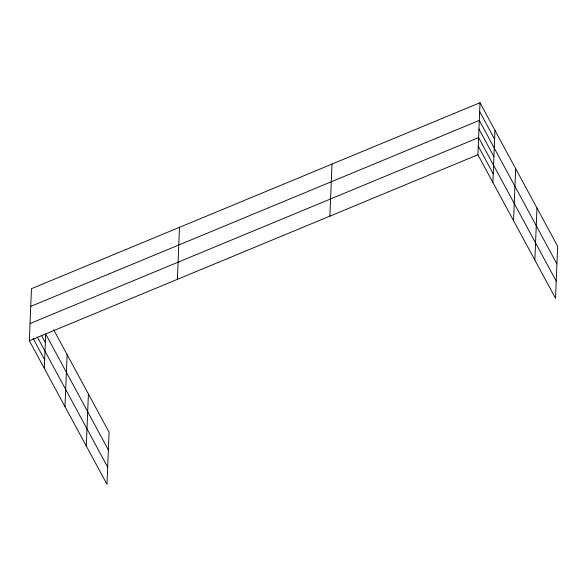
<?xml version="1.0" encoding="UTF-8"?>
<svg xmlns="http://www.w3.org/2000/svg" width="587" height="587" viewBox="0 0 587 587"><rect width="100%" height="100%" fill="white"/><g stroke="black" fill="none" stroke-linecap="round" stroke-linejoin="round"><path stroke-width="0.88" d="M53.755 329.901L109.094 432.245L106.973 484.282L29.35 340.724L31.471 288.687L480.027 102.718L557.65 246.276L555.529 298.313L477.906 154.755L480.027 102.718M44.311 368.401L45.713 334.047L108.368 449.936M64.988 406.637L67.109 354.599M86.296 446.039L88.41 394.002M177.377 279.353L179.49 227.316M329.887 216.126L332 164.089M492.875 182.432L494.988 130.387M513.552 220.675L515.665 168.63M534.852 260.078L536.973 208.033M30.751 306.377L479.308 120.408L556.931 263.967M30.047 323.554L478.61 137.585L556.234 281.144M29.35 340.724L477.906 154.755M479.667 111.567L494.628 139.236M478.955 129.001L493.924 156.67M478.258 146.17L493.219 173.847M41.516 335.522L45.36 342.639M37.319 336.989L107.67 467.113M33.121 338.464L44.663 359.809"/></g></svg>
